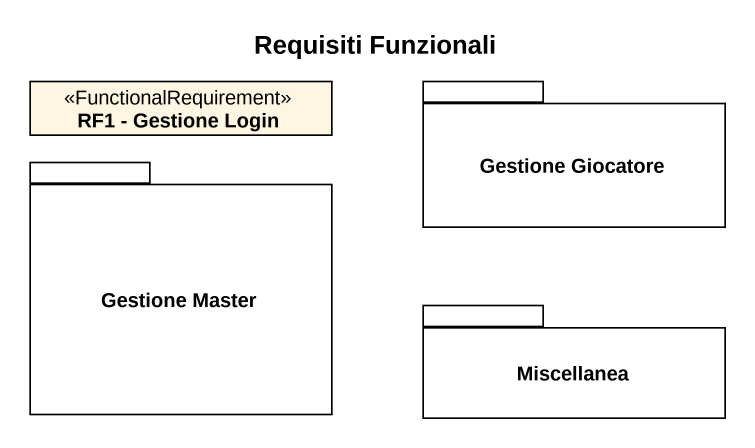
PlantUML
@startuml
title Requisiti Funzionali
hide circle
hide empty members
class "RF1 - Gestione Login" as RF1_Gestione_Login <<FunctionalRequirement>>
package "Gestione Giocatore" as Gestione_Giocatore {
}
package "Gestione Master" as Gestione_Master {
}
package Miscellanea {
}
@enduml
